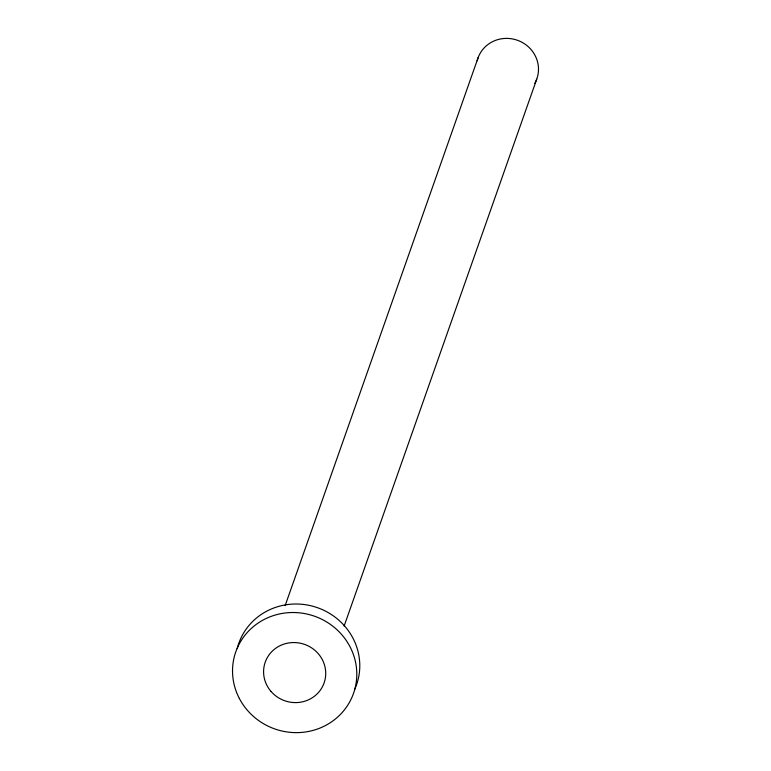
<?xml version="1.0" encoding="UTF-8"?>
<svg xmlns="http://www.w3.org/2000/svg" width="771" height="771" viewBox="0 0 771 771"><rect width="100%" height="100%" fill="white"/><g stroke="black" fill="none" stroke-linecap="round" stroke-linejoin="round"><path stroke-width="1.16" d="M285.154 605.611L478.136 57.613M344.126 626.081L536.703 79.211M477.162 60.813A31.216 29.876 19.4 0 1 518.353 40.603A31.216 29.876 19.4 0 1 534.833 83.278M237.208 648.584A62.422 59.762 19.4 0 1 317.43 607.673A62.422 59.762 19.4 0 1 354.535 689.737M271.026 691.442A31.216 29.876 19.4 0 0 323.945 683.376A31.216 29.876 19.4 0 0 289.009 642.908A31.216 29.876 19.4 0 0 271.026 691.442M239.309 698.391A62.422 59.762 19.4 0 0 346.786 706.631A62.422 59.762 19.4 0 0 297.885 612.704A62.422 59.762 19.4 0 0 239.309 698.391"/></g></svg>
